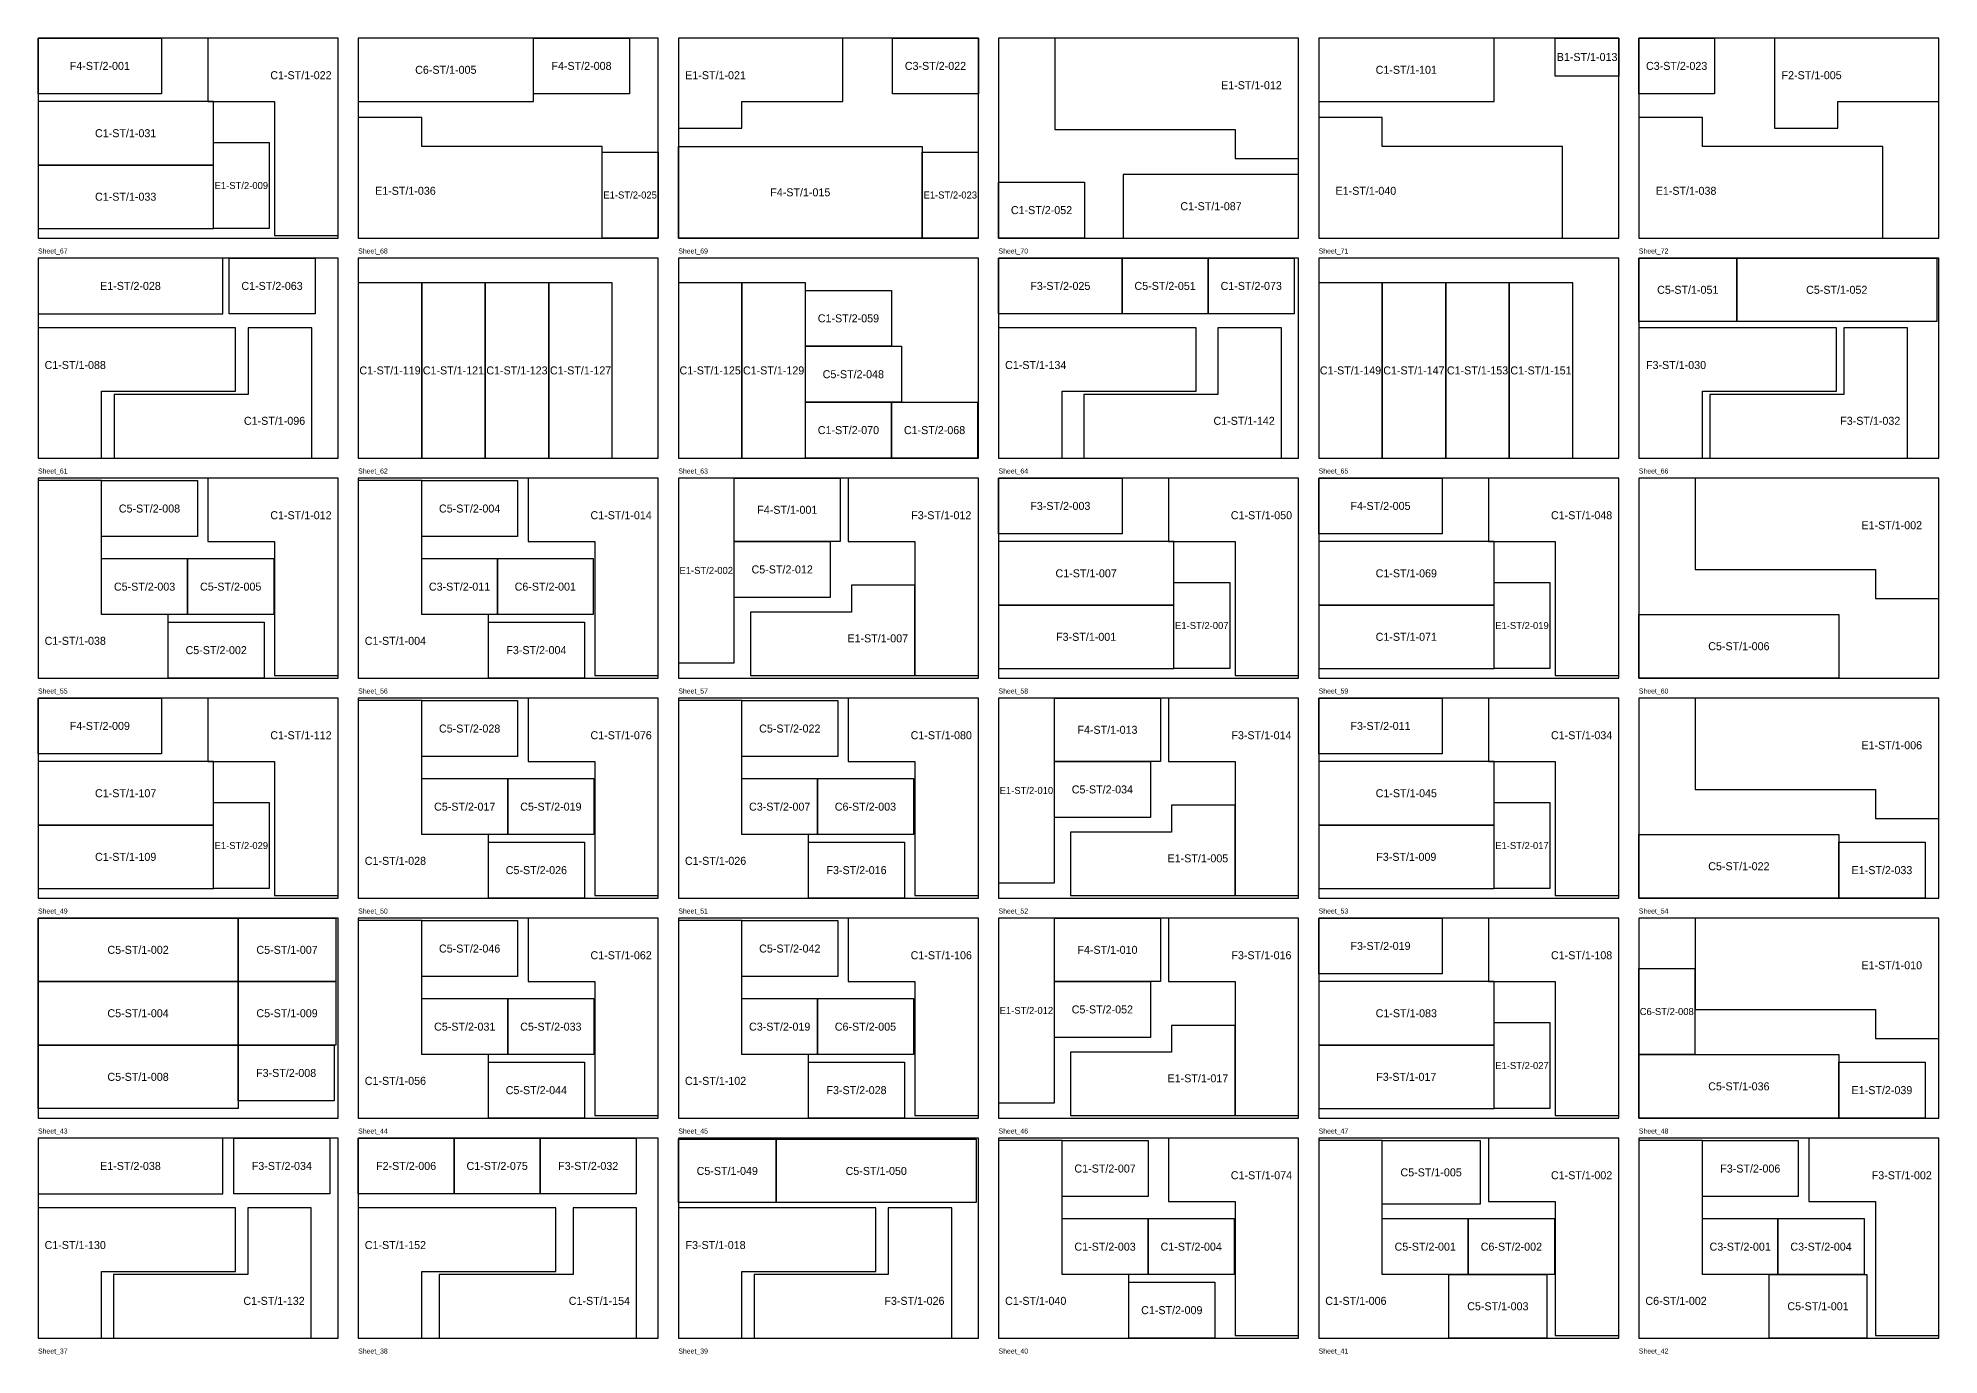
# Model space of a CAD drawing. Header units: millimetres. Extents: x 0 to 19000, y 0 to 54898.
# Drawn here: x 0 to 19000, y 15231 to 28400 of the extents above; entities that cross this region are included whole.
import ezdxf
from ezdxf.enums import TextEntityAlignment as Align

# ---------------------------------------------------------------- set-up
doc = ezdxf.new("R2010")
doc.units = ezdxf.units.MM
for name, color, linetype in [('NUMBERS', 7, 'Continuous'), ('OUTER', 7, 'Continuous'), ('SHEET_BORDER', 7, 'Continuous')]:
    doc.layers.add(name, color=color, linetype=linetype)

msp = doc.modelspace()

# ---------------------------------------------------------------- linework, layer by layer
at = {"layer": 'OUTER'}
for points in [[(0, 28400), (1235, 28400), (1235, 27841), (0, 27841), (0, 28400)], [(3000, 28400), (1698, 28400), (1698, 27765), (2365, 27765), (2365, 26425), (3000, 26425), (3000, 28400)], [(3200, 27765), (4953, 27765), (4953, 28400), (3200, 28400), (3200, 27765)], [(4953, 28400), (5911, 28400), (5911, 27841), (4953, 27841), (4953, 28400)], [(6400, 28400), (6400, 27498), (7035, 27498), (7035, 27765), (8045, 27765), (8045, 28400), (6400, 28400)], [(8540, 28400), (9400, 28400), (9400, 27841), (8540, 27841), (8540, 28400)], [(11965, 27486), (11965, 27194), (12600, 27194), (12600, 28400), (10162, 28400), (10162, 27486), (11965, 27486)], [(12800, 27765), (14553, 27765), (14553, 28400), (12800, 28400), (12800, 27765)], [(15800, 28019), (15165, 28019), (15165, 28400), (15800, 28400), (15800, 28019)], [(16000, 28400), (16756, 28400), (16756, 27841), (16000, 27841), (16000, 28400)], [(17355, 28400), (17355, 27498), (17990, 27498), (17990, 27765), (19000, 27765), (19000, 28400), (17355, 28400)], [(0, 27130), (1753, 27130), (1753, 27765), (0, 27765), (0, 27130)], [(3835, 27314), (3835, 27606), (3200, 27606), (3200, 26400), (5638, 26400), (5638, 27314), (3835, 27314)], [(13435, 27314), (13435, 27606), (12800, 27606), (12800, 26400), (15238, 26400), (15238, 27314), (13435, 27314)], [(16635, 27314), (16635, 27606), (16000, 27606), (16000, 26400), (18438, 26400), (18438, 27314), (16635, 27314)], [(1753, 26495), (1753, 27355), (2311, 27355), (2311, 26495), (1753, 26495)], [(5638, 26400), (5638, 27260), (6197, 27260), (6197, 26400), (5638, 26400)], [(6400, 27314), (8838, 27314), (8838, 26400), (6400, 26400), (6400, 27314)], [(8838, 26400), (8838, 27260), (9397, 27260), (9397, 26400), (8838, 26400)], [(0, 26495), (1753, 26495), (1753, 27130), (0, 27130), (0, 26495)], [(10847, 26400), (12600, 26400), (12600, 27035), (10847, 27035), (10847, 26400)], [(9600, 26959), (10460, 26959), (10460, 26400), (9600, 26400), (9600, 26959)], [(1848, 26200), (0, 26200), (0, 25641), (1848, 25641), (1848, 26200)], [(1909, 26200), (2770, 26200), (2770, 25641), (1909, 25641), (1909, 26200)], [(9600, 26200), (10835, 26200), (10835, 25641), (9600, 25641), (9600, 26200)], [(10835, 26200), (11696, 26200), (11696, 25641), (10835, 25641), (10835, 26200)], [(11696, 26200), (12556, 26200), (12556, 25641), (11696, 25641), (11696, 26200)], [(16000, 26200), (16978, 26200), (16978, 25565), (16000, 25565), (16000, 26200)], [(16978, 26200), (18978, 26200), (18978, 25565), (16978, 25565), (16978, 26200)], [(3835, 24200), (3835, 25953), (3200, 25953), (3200, 24200), (3835, 24200)], [(4470, 24200), (4470, 25953), (3835, 25953), (3835, 24200), (4470, 24200)], [(5105, 24200), (5105, 25953), (4470, 25953), (4470, 24200), (5105, 24200)], [(5740, 24200), (5740, 25953), (5105, 25953), (5105, 24200), (5740, 24200)], [(7035, 24200), (7035, 25953), (6400, 25953), (6400, 24200), (7035, 24200)], [(7670, 24200), (7670, 25953), (7035, 25953), (7035, 24200), (7670, 24200)], [(7670, 25876), (8530, 25876), (8530, 25318), (7670, 25318), (7670, 25876)], [(13435, 24200), (13435, 25953), (12800, 25953), (12800, 24200), (13435, 24200)], [(14070, 24200), (14070, 25953), (13435, 25953), (13435, 24200), (14070, 24200)], [(14705, 24200), (14705, 25953), (14070, 25953), (14070, 24200), (14705, 24200)], [(15340, 24200), (15340, 25953), (14705, 25953), (14705, 24200), (15340, 24200)], [(0, 25502), (0, 24200), (635, 24200), (635, 24867), (1975, 24867), (1975, 25502), (0, 25502)], [(2736, 24200), (2736, 25502), (2101, 25502), (2101, 24835), (761, 24835), (761, 24200), (2736, 24200)], [(9600, 25502), (9600, 24200), (10235, 24200), (10235, 24867), (11575, 24867), (11575, 25502), (9600, 25502)], [(12427, 24200), (12427, 25502), (11792, 25502), (11792, 24835), (10452, 24835), (10452, 24200), (12427, 24200)], [(16000, 25502), (16000, 24200), (16635, 24200), (16635, 24867), (17975, 24867), (17975, 25502), (16000, 25502)], [(18685, 24200), (18685, 25502), (18050, 25502), (18050, 24835), (16710, 24835), (16710, 24200), (18685, 24200)], [(7670, 25318), (8629, 25318), (8629, 24759), (7670, 24759), (7670, 25318)], [(7670, 24759), (8530, 24759), (8530, 24200), (7670, 24200), (7670, 24759)], [(8530, 24759), (9391, 24759), (9391, 24200), (8530, 24200), (8530, 24759)], [(0, 22000), (1302, 22000), (1302, 22635), (635, 22635), (635, 23975), (0, 23975), (0, 22000)], [(635, 23975), (1594, 23975), (1594, 23416), (635, 23416), (635, 23975)], [(3000, 24000), (1698, 24000), (1698, 23365), (2365, 23365), (2365, 22025), (3000, 22025), (3000, 24000)], [(3200, 22000), (4502, 22000), (4502, 22635), (3835, 22635), (3835, 23975), (3200, 23975), (3200, 22000)], [(3835, 23975), (4794, 23975), (4794, 23416), (3835, 23416), (3835, 23975)], [(6200, 24000), (4898, 24000), (4898, 23365), (5565, 23365), (5565, 22025), (6200, 22025), (6200, 24000)], [(6400, 24000), (6400, 22152), (6959, 22152), (6959, 24000), (6400, 24000)], [(6959, 24000), (8019, 24000), (8019, 23365), (6959, 23365), (6959, 24000)], [(9400, 24000), (8098, 24000), (8098, 23365), (8765, 23365), (8765, 22025), (9400, 22025), (9400, 24000)], [(9600, 24000), (10835, 24000), (10835, 23441), (9600, 23441), (9600, 24000)], [(12600, 24000), (11298, 24000), (11298, 23365), (11965, 23365), (11965, 22025), (12600, 22025), (12600, 24000)], [(12800, 24000), (14035, 24000), (14035, 23441), (12800, 23441), (12800, 24000)], [(15800, 24000), (14498, 24000), (14498, 23365), (15165, 23365), (15165, 22025), (15800, 22025), (15800, 24000)], [(18365, 23086), (18365, 22794), (19000, 22794), (19000, 24000), (16562, 24000), (16562, 23086), (18365, 23086)], [(635, 23194), (1495, 23194), (1495, 22635), (635, 22635), (635, 23194)], [(1495, 23194), (2356, 23194), (2356, 22635), (1495, 22635), (1495, 23194)], [(3835, 23194), (4591, 23194), (4591, 22635), (3835, 22635), (3835, 23194)], [(4591, 23194), (5549, 23194), (5549, 22635), (4591, 22635), (4591, 23194)], [(6959, 23365), (7918, 23365), (7918, 22806), (6959, 22806), (6959, 23365)], [(9600, 22730), (11353, 22730), (11353, 23365), (9600, 23365), (9600, 22730)], [(12800, 22730), (14553, 22730), (14553, 23365), (12800, 23365), (12800, 22730)], [(8765, 22025), (8765, 22927), (8130, 22927), (8130, 22660), (7120, 22660), (7120, 22025), (8765, 22025)], [(11353, 22095), (11353, 22955), (11911, 22955), (11911, 22095), (11353, 22095)], [(14553, 22095), (14553, 22955), (15111, 22955), (15111, 22095), (14553, 22095)], [(9600, 22095), (11353, 22095), (11353, 22730), (9600, 22730), (9600, 22095)], [(12800, 22095), (14553, 22095), (14553, 22730), (12800, 22730), (12800, 22095)], [(16000, 22635), (18000, 22635), (18000, 22000), (16000, 22000), (16000, 22635)], [(1302, 22559), (2261, 22559), (2261, 22000), (1302, 22000), (1302, 22559)], [(4502, 22559), (5461, 22559), (5461, 22000), (4502, 22000), (4502, 22559)], [(0, 21800), (1235, 21800), (1235, 21241), (0, 21241), (0, 21800)], [(3000, 21800), (1698, 21800), (1698, 21165), (2365, 21165), (2365, 19825), (3000, 19825), (3000, 21800)], [(3200, 19800), (4502, 19800), (4502, 20435), (3835, 20435), (3835, 21775), (3200, 21775), (3200, 19800)], [(3835, 21775), (4794, 21775), (4794, 21216), (3835, 21216), (3835, 21775)], [(6200, 21800), (4898, 21800), (4898, 21165), (5565, 21165), (5565, 19825), (6200, 19825), (6200, 21800)], [(6400, 19800), (7702, 19800), (7702, 20435), (7035, 20435), (7035, 21775), (6400, 21775), (6400, 19800)], [(7035, 21775), (7994, 21775), (7994, 21216), (7035, 21216), (7035, 21775)], [(9400, 21800), (8098, 21800), (8098, 21165), (8765, 21165), (8765, 19825), (9400, 19825), (9400, 21800)], [(9600, 21800), (9600, 19952), (10159, 19952), (10159, 21800), (9600, 21800)], [(10159, 21800), (11219, 21800), (11219, 21165), (10159, 21165), (10159, 21800)], [(12600, 21800), (11298, 21800), (11298, 21165), (11965, 21165), (11965, 19825), (12600, 19825), (12600, 21800)], [(12800, 21800), (14035, 21800), (14035, 21241), (12800, 21241), (12800, 21800)], [(15800, 21800), (14498, 21800), (14498, 21165), (15165, 21165), (15165, 19825), (15800, 19825), (15800, 21800)], [(18365, 20886), (18365, 20594), (19000, 20594), (19000, 21800), (16562, 21800), (16562, 20886), (18365, 20886)], [(0, 20530), (1753, 20530), (1753, 21165), (0, 21165), (0, 20530)], [(10159, 21165), (11118, 21165), (11118, 20606), (10159, 20606), (10159, 21165)], [(12800, 20530), (14553, 20530), (14553, 21165), (12800, 21165), (12800, 20530)], [(3835, 20994), (4695, 20994), (4695, 20435), (3835, 20435), (3835, 20994)], [(4695, 20994), (5556, 20994), (5556, 20435), (4695, 20435), (4695, 20994)], [(7035, 20994), (7791, 20994), (7791, 20435), (7035, 20435), (7035, 20994)], [(7791, 20994), (8750, 20994), (8750, 20435), (7791, 20435), (7791, 20994)], [(1753, 19895), (1753, 20755), (2311, 20755), (2311, 19895), (1753, 19895)], [(11965, 19825), (11965, 20727), (11330, 20727), (11330, 20460), (10320, 20460), (10320, 19825), (11965, 19825)], [(14553, 19895), (14553, 20755), (15111, 20755), (15111, 19895), (14553, 19895)], [(0, 19895), (1753, 19895), (1753, 20530), (0, 20530), (0, 19895)], [(12800, 19895), (14553, 19895), (14553, 20530), (12800, 20530), (12800, 19895)], [(4502, 20359), (5461, 20359), (5461, 19800), (4502, 19800), (4502, 20359)], [(7702, 20359), (8661, 20359), (8661, 19800), (7702, 19800), (7702, 20359)], [(16000, 20435), (18000, 20435), (18000, 19800), (16000, 19800), (16000, 20435)], [(18000, 20359), (18861, 20359), (18861, 19800), (18000, 19800), (18000, 20359)], [(0, 19600), (2000, 19600), (2000, 18965), (0, 18965), (0, 19600)], [(2000, 19600), (2978, 19600), (2978, 18965), (2000, 18965), (2000, 19600)], [(3200, 17600), (4502, 17600), (4502, 18235), (3835, 18235), (3835, 19575), (3200, 19575), (3200, 17600)], [(3835, 19575), (4794, 19575), (4794, 19016), (3835, 19016), (3835, 19575)], [(6200, 19600), (4898, 19600), (4898, 18965), (5565, 18965), (5565, 17625), (6200, 17625), (6200, 19600)], [(6400, 17600), (7702, 17600), (7702, 18235), (7035, 18235), (7035, 19575), (6400, 19575), (6400, 17600)], [(7035, 19575), (7994, 19575), (7994, 19016), (7035, 19016), (7035, 19575)], [(9400, 19600), (8098, 19600), (8098, 18965), (8765, 18965), (8765, 17625), (9400, 17625), (9400, 19600)], [(9600, 19600), (9600, 17752), (10159, 17752), (10159, 19600), (9600, 19600)], [(10159, 19600), (11219, 19600), (11219, 18965), (10159, 18965), (10159, 19600)], [(12600, 19600), (11298, 19600), (11298, 18965), (11965, 18965), (11965, 17625), (12600, 17625), (12600, 19600)], [(12800, 19600), (14035, 19600), (14035, 19041), (12800, 19041), (12800, 19600)], [(15800, 19600), (14498, 19600), (14498, 18965), (15165, 18965), (15165, 17625), (15800, 17625), (15800, 19600)], [(18365, 18686), (18365, 18394), (19000, 18394), (19000, 19600), (16562, 19600), (16562, 18686), (18365, 18686)], [(16000, 18235), (16000, 19095), (16559, 19095), (16559, 18235), (16000, 18235)], [(0, 18965), (2000, 18965), (2000, 18330), (0, 18330), (0, 18965)], [(2000, 18965), (2978, 18965), (2978, 18330), (2000, 18330), (2000, 18965)], [(10159, 18965), (11118, 18965), (11118, 18406), (10159, 18406), (10159, 18965)], [(12800, 18330), (14553, 18330), (14553, 18965), (12800, 18965), (12800, 18330)], [(3835, 18794), (4695, 18794), (4695, 18235), (3835, 18235), (3835, 18794)], [(4695, 18794), (5556, 18794), (5556, 18235), (4695, 18235), (4695, 18794)], [(7035, 18794), (7791, 18794), (7791, 18235), (7035, 18235), (7035, 18794)], [(7791, 18794), (8750, 18794), (8750, 18235), (7791, 18235), (7791, 18794)], [(11965, 17625), (11965, 18527), (11330, 18527), (11330, 18260), (10320, 18260), (10320, 17625), (11965, 17625)], [(14553, 17695), (14553, 18555), (15111, 18555), (15111, 17695), (14553, 17695)], [(0, 18330), (2000, 18330), (2000, 17695), (0, 17695), (0, 18330)], [(2000, 18330), (2959, 18330), (2959, 17771), (2000, 17771), (2000, 18330)], [(12800, 17695), (14553, 17695), (14553, 18330), (12800, 18330), (12800, 17695)], [(4502, 18159), (5461, 18159), (5461, 17600), (4502, 17600), (4502, 18159)], [(7702, 18159), (8661, 18159), (8661, 17600), (7702, 17600), (7702, 18159)], [(16000, 18235), (18000, 18235), (18000, 17600), (16000, 17600), (16000, 18235)], [(18000, 18159), (18861, 18159), (18861, 17600), (18000, 17600), (18000, 18159)], [(1848, 17400), (0, 17400), (0, 16841), (1848, 16841), (1848, 17400)], [(1958, 17400), (2917, 17400), (2917, 16841), (1958, 16841), (1958, 17400)], [(3200, 17400), (4159, 17400), (4159, 16841), (3200, 16841), (3200, 17400)], [(4159, 17400), (5019, 17400), (5019, 16841), (4159, 16841), (4159, 17400)], [(5019, 17400), (5978, 17400), (5978, 16841), (5019, 16841), (5019, 17400)], [(6400, 17389), (7378, 17389), (7378, 16754), (6400, 16754), (6400, 17389)], [(7378, 17389), (9378, 17389), (9378, 16754), (7378, 16754), (7378, 17389)], [(9600, 15400), (10902, 15400), (10902, 16035), (10235, 16035), (10235, 17375), (9600, 17375), (9600, 15400)], [(10235, 17375), (11095, 17375), (11095, 16816), (10235, 16816), (10235, 17375)], [(12600, 17400), (11298, 17400), (11298, 16765), (11965, 16765), (11965, 15425), (12600, 15425), (12600, 17400)], [(12800, 15400), (14102, 15400), (14102, 16035), (13435, 16035), (13435, 17375), (12800, 17375), (12800, 15400)], [(13435, 17375), (14413, 17375), (14413, 16740), (13435, 16740), (13435, 17375)], [(15800, 17400), (14498, 17400), (14498, 16765), (15165, 16765), (15165, 15425), (15800, 15425), (15800, 17400)], [(16000, 15400), (17302, 15400), (17302, 16035), (16635, 16035), (16635, 17375), (16000, 17375), (16000, 15400)], [(16635, 17375), (17594, 17375), (17594, 16816), (16635, 16816), (16635, 17375)], [(19000, 17400), (17698, 17400), (17698, 16765), (18365, 16765), (18365, 15425), (19000, 15425), (19000, 17400)], [(0, 16702), (0, 15400), (635, 15400), (635, 16067), (1975, 16067), (1975, 16702), (0, 16702)], [(2731, 15400), (2731, 16702), (2096, 16702), (2096, 16035), (756, 16035), (756, 15400), (2731, 15400)], [(3200, 16702), (3200, 15400), (3835, 15400), (3835, 16067), (5175, 16067), (5175, 16702), (3200, 16702)], [(5983, 15400), (5983, 16702), (5348, 16702), (5348, 16035), (4008, 16035), (4008, 15400), (5983, 15400)], [(6400, 16702), (6400, 15400), (7035, 15400), (7035, 16067), (8375, 16067), (8375, 16702), (6400, 16702)], [(9132, 15400), (9132, 16702), (8497, 16702), (8497, 16035), (7157, 16035), (7157, 15400), (9132, 15400)], [(10235, 16594), (11095, 16594), (11095, 16035), (10235, 16035), (10235, 16594)], [(11095, 16594), (11956, 16594), (11956, 16035), (11095, 16035), (11095, 16594)], [(13435, 16594), (14295, 16594), (14295, 16035), (13435, 16035), (13435, 16594)], [(14295, 16594), (15156, 16594), (15156, 16035), (14295, 16035), (14295, 16594)], [(16635, 16594), (17391, 16594), (17391, 16035), (16635, 16035), (16635, 16594)], [(17391, 16594), (18251, 16594), (18251, 16035), (17391, 16035), (17391, 16594)], [(14102, 16035), (15080, 16035), (15080, 15400), (14102, 15400), (14102, 16035)], [(17302, 16035), (18280, 16035), (18280, 15400), (17302, 15400), (17302, 16035)], [(10902, 15959), (11762, 15959), (11762, 15400), (10902, 15400), (10902, 15959)]]:
    msp.add_lwpolyline(points, dxfattribs=at)
at = {"layer": 'SHEET_BORDER', "color": 1}
for points in [[(0, 26400), (3000, 26400), (3000, 28400), (0, 28400), (0, 26400)], [(3200, 26400), (6200, 26400), (6200, 28400), (3200, 28400), (3200, 26400)], [(6400, 26400), (9400, 26400), (9400, 28400), (6400, 28400), (6400, 26400)], [(9600, 26400), (12600, 26400), (12600, 28400), (9600, 28400), (9600, 26400)], [(12800, 26400), (15800, 26400), (15800, 28400), (12800, 28400), (12800, 26400)], [(16000, 26400), (19000, 26400), (19000, 28400), (16000, 28400), (16000, 26400)], [(0, 24200), (3000, 24200), (3000, 26200), (0, 26200), (0, 24200)], [(3200, 24200), (6200, 24200), (6200, 26200), (3200, 26200), (3200, 24200)], [(6400, 24200), (9400, 24200), (9400, 26200), (6400, 26200), (6400, 24200)], [(9600, 24200), (12600, 24200), (12600, 26200), (9600, 26200), (9600, 24200)], [(12800, 24200), (15800, 24200), (15800, 26200), (12800, 26200), (12800, 24200)], [(16000, 24200), (19000, 24200), (19000, 26200), (16000, 26200), (16000, 24200)], [(0, 22000), (3000, 22000), (3000, 24000), (0, 24000), (0, 22000)], [(3200, 22000), (6200, 22000), (6200, 24000), (3200, 24000), (3200, 22000)], [(6400, 22000), (9400, 22000), (9400, 24000), (6400, 24000), (6400, 22000)], [(9600, 22000), (12600, 22000), (12600, 24000), (9600, 24000), (9600, 22000)], [(12800, 22000), (15800, 22000), (15800, 24000), (12800, 24000), (12800, 22000)], [(16000, 22000), (19000, 22000), (19000, 24000), (16000, 24000), (16000, 22000)], [(0, 19800), (3000, 19800), (3000, 21800), (0, 21800), (0, 19800)], [(3200, 19800), (6200, 19800), (6200, 21800), (3200, 21800), (3200, 19800)], [(6400, 19800), (9400, 19800), (9400, 21800), (6400, 21800), (6400, 19800)], [(9600, 19800), (12600, 19800), (12600, 21800), (9600, 21800), (9600, 19800)], [(12800, 19800), (15800, 19800), (15800, 21800), (12800, 21800), (12800, 19800)], [(16000, 19800), (19000, 19800), (19000, 21800), (16000, 21800), (16000, 19800)], [(0, 17600), (3000, 17600), (3000, 19600), (0, 19600), (0, 17600)], [(3200, 17600), (6200, 17600), (6200, 19600), (3200, 19600), (3200, 17600)], [(6400, 17600), (9400, 17600), (9400, 19600), (6400, 19600), (6400, 17600)], [(9600, 17600), (12600, 17600), (12600, 19600), (9600, 19600), (9600, 17600)], [(12800, 17600), (15800, 17600), (15800, 19600), (12800, 19600), (12800, 17600)], [(16000, 17600), (19000, 17600), (19000, 19600), (16000, 19600), (16000, 17600)], [(0, 15400), (3000, 15400), (3000, 17400), (0, 17400), (0, 15400)], [(3200, 15400), (6200, 15400), (6200, 17400), (3200, 17400), (3200, 15400)], [(6400, 15400), (9400, 15400), (9400, 17400), (6400, 17400), (6400, 15400)], [(9600, 15400), (12600, 15400), (12600, 17400), (9600, 17400), (9600, 15400)], [(12800, 15400), (15800, 15400), (15800, 17400), (12800, 17400), (12800, 15400)], [(16000, 15400), (19000, 15400), (19000, 17400), (16000, 17400), (16000, 15400)]]:
    msp.add_lwpolyline(points, dxfattribs=at)

# ---------------------------------------------------------------- texts
at = {"layer": 'NUMBERS'}
for s, height, p in [('F4-ST/2-001', 80, (618, 28121)), ('C6-ST/1-005', 80, (4076, 28082)), ('F4-ST/2-008', 80, (5432, 28121)), ('C3-ST/2-022', 80, (8970, 28121)), ('C1-ST/1-101', 80, (13676, 28082)), ('B1-ST/1-013', 80, (15483, 28210)), ('C3-ST/2-023', 80, (16378, 28121)), ('C1-ST/1-022', 80, (2628, 28028)), ('E1-ST/1-021', 80, (6772, 28028)), ('E1-ST/1-012', 80, (12128, 27928)), ('F2-ST/1-005', 80, (17727, 28028)), ('C1-ST/1-031', 80, (876, 27448)), ('C1-ST/1-033', 80, (876, 26813)), ('E1-ST/2-009', 70.56, (2032, 26925)), ('E1-ST/1-036', 80, (3672, 26872)), ('E1-ST/2-025', 70.56, (5918, 26830)), ('F4-ST/1-015', 80, (7619, 26857)), ('E1-ST/2-023', 70.56, (9118, 26830)), ('E1-ST/1-040', 80, (13272, 26872)), ('E1-ST/1-038', 80, (16472, 26872)), ('C1-ST/2-052', 80, (10030, 26679)), ('C1-ST/1-087', 80, (11724, 26718)), ('E1-ST/2-028', 80, (924, 25921)), ('C1-ST/2-063', 80, (2339, 25921)), ('F3-ST/2-025', 80, (10218, 25921)), ('C5-ST/2-051', 80, (11265, 25921)), ('C1-ST/2-073', 80, (12126, 25921)), ('C5-ST/1-051', 80, (16489, 25882)), ('C5-ST/1-052', 80, (17978, 25882)), ('C1-ST/2-059', 80, (8100, 25597)), ('C1-ST/1-088', 80, (372, 25130)), ('C1-ST/1-119', 80, (3518, 25076)), ('C1-ST/1-121', 80, (4152, 25076)), ('C1-ST/1-123', 80, (4787, 25076)), ('C1-ST/1-127', 80, (5423, 25076)), ('C1-ST/1-125', 80, (6718, 25076)), ('C1-ST/1-129', 80, (7352, 25076)), ('C5-ST/2-048', 80, (8149, 25038)), ('C1-ST/1-134', 80, (9972, 25130)), ('C1-ST/1-149', 80, (13118, 25076)), ('C1-ST/1-147', 80, (13752, 25076)), ('C1-ST/1-153', 80, (14388, 25076)), ('C1-ST/1-151', 80, (15022, 25076)), ('F3-ST/1-030', 80, (16372, 25130)), ('C1-ST/1-096', 80, (2364, 24572)), ('C1-ST/2-070', 80, (8100, 24479)), ('C1-ST/2-068', 80, (8961, 24479)), ('C1-ST/1-142', 80, (12055, 24572)), ('F3-ST/1-032', 80, (18313, 24572)), ('F3-ST/2-003', 80, (10218, 23721)), ('F4-ST/2-005', 80, (13418, 23721)), ('C5-ST/2-008', 80, (1114, 23695)), ('C1-ST/1-012', 80, (2628, 23628)), ('C5-ST/2-004', 80, (4314, 23695)), ('C1-ST/1-014', 80, (5828, 23628)), ('F4-ST/1-001', 80, (7489, 23682)), ('F3-ST/1-012', 80, (9028, 23628)), ('C1-ST/1-050', 80, (12228, 23628)), ('C1-ST/1-048', 80, (15428, 23628)), ('E1-ST/1-002', 80, (18528, 23528)), ('E1-ST/2-002', 70.56, (6679, 23076)), ('C5-ST/2-012', 80, (7438, 23086)), ('C1-ST/1-007', 80, (10476, 23047)), ('C1-ST/1-069', 80, (13676, 23047)), ('C5-ST/2-003', 80, (1065, 22914)), ('C5-ST/2-005', 80, (1926, 22914)), ('C3-ST/2-011', 80, (4213, 22914)), ('C6-ST/2-001', 80, (5070, 22914)), ('E1-ST/1-007', 80, (8393, 22397)), ('F3-ST/1-001', 80, (10476, 22412)), ('E1-ST/2-007', 70.56, (11632, 22525)), ('C1-ST/1-071', 80, (13676, 22412)), ('E1-ST/2-019', 70.56, (14832, 22525)), ('C1-ST/1-038', 80, (372, 22372)), ('C5-ST/2-002', 80, (1781, 22279)), ('C1-ST/1-004', 80, (3572, 22372)), ('F3-ST/2-004', 80, (4981, 22279)), ('C5-ST/1-006', 80, (17000, 22318)), ('F4-ST/2-009', 80, (618, 21521)), ('C1-ST/1-112', 80, (2628, 21428)), ('C5-ST/2-028', 80, (4314, 21495)), ('C1-ST/1-076', 80, (5828, 21428)), ('C5-ST/2-022', 80, (7514, 21495)), ('C1-ST/1-080', 80, (9028, 21428)), ('F4-ST/1-013', 80, (10689, 21482)), ('F3-ST/1-014', 80, (12228, 21428)), ('F3-ST/2-011', 80, (13418, 21521)), ('C1-ST/1-034', 80, (15428, 21428)), ('E1-ST/1-006', 80, (18528, 21328)), ('E1-ST/2-010', 70.56, (9879, 20876)), ('C5-ST/2-034', 80, (10638, 20886)), ('C1-ST/1-107', 80, (876, 20848)), ('C5-ST/2-017', 80, (4265, 20714)), ('C5-ST/2-019', 80, (5126, 20714)), ('C3-ST/2-007', 80, (7413, 20714)), ('C6-ST/2-003', 80, (8270, 20714)), ('C1-ST/1-045', 80, (13676, 20848)), ('E1-ST/2-029', 70.56, (2032, 20325)), ('E1-ST/2-017', 70.56, (14832, 20325)), ('C1-ST/1-109', 80, (876, 20212)), ('C1-ST/1-028', 80, (3572, 20172)), ('C1-ST/1-026', 80, (6772, 20172)), ('E1-ST/1-005', 80, (11593, 20197)), ('F3-ST/1-009', 80, (13676, 20212)), ('C5-ST/1-022', 80, (17000, 20118)), ('C5-ST/2-026', 80, (4981, 20079)), ('F3-ST/2-016', 80, (8181, 20079)), ('E1-ST/2-033', 80, (18430, 20079)), ('C5-ST/1-002', 80, (1000, 19282)), ('C5-ST/1-007', 80, (2489, 19282)), ('C5-ST/2-046', 80, (4314, 19295)), ('C1-ST/1-062', 80, (5828, 19228)), ('C5-ST/2-042', 80, (7514, 19295)), ('C1-ST/1-106', 80, (9028, 19228)), ('F4-ST/1-010', 80, (10689, 19282)), ('F3-ST/1-016', 80, (12228, 19228)), ('F3-ST/2-019', 80, (13418, 19321)), ('C1-ST/1-108', 80, (15428, 19228)), ('E1-ST/1-010', 80, (18528, 19128)), ('C5-ST/1-004', 80, (1000, 18648)), ('C5-ST/1-009', 80, (2489, 18648)), ('E1-ST/2-012', 70.56, (9879, 18676)), ('C5-ST/2-052', 80, (10638, 18686)), ('C1-ST/1-083', 80, (13676, 18648)), ('C6-ST/2-008', 70.56, (16279, 18665)), ('C5-ST/2-031', 80, (4265, 18514)), ('C5-ST/2-033', 80, (5126, 18514)), ('C3-ST/2-019', 80, (7413, 18514)), ('C6-ST/2-005', 80, (8270, 18514)), ('C5-ST/1-008', 80, (1000, 18012)), ('F3-ST/2-008', 80, (2480, 18051)), ('F3-ST/1-017', 80, (13676, 18012)), ('E1-ST/2-027', 70.56, (14832, 18125)), ('C1-ST/1-056', 80, (3572, 17972)), ('C5-ST/2-044', 80, (4981, 17879)), ('C1-ST/1-102', 80, (6772, 17972)), ('F3-ST/2-028', 80, (8181, 17879)), ('E1-ST/1-017', 80, (11593, 17997)), ('C5-ST/1-036', 80, (17000, 17917)), ('E1-ST/2-039', 80, (18430, 17879)), ('E1-ST/2-038', 80, (924, 17121)), ('F3-ST/2-034', 80, (2437, 17121)), ('F2-ST/2-006', 80, (3679, 17121)), ('C1-ST/2-075', 80, (4589, 17121)), ('F3-ST/2-032', 80, (5499, 17121)), ('C5-ST/1-049', 80, (6889, 17071)), ('C5-ST/1-050', 80, (8378, 17071)), ('C1-ST/2-007', 80, (10665, 17095)), ('C5-ST/1-005', 80, (13924, 17057)), ('F3-ST/2-006', 80, (17114, 17095)), ('C1-ST/1-074', 80, (12228, 17028)), ('C1-ST/1-002', 80, (15428, 17028)), ('F3-ST/1-002', 80, (18628, 17028)), ('C1-ST/1-130', 80, (372, 16330)), ('C1-ST/1-152', 80, (3572, 16330)), ('F3-ST/1-018', 80, (6772, 16330)), ('C1-ST/2-003', 80, (10665, 16314)), ('C1-ST/2-004', 80, (11526, 16314)), ('C5-ST/2-001', 80, (13865, 16314)), ('C6-ST/2-002', 80, (14726, 16314)), ('C3-ST/2-001', 80, (17013, 16314)), ('C3-ST/2-004', 80, (17821, 16314)), ('C1-ST/1-132', 80, (2359, 15772)), ('C1-ST/1-154', 80, (5611, 15772)), ('F3-ST/1-026', 80, (8760, 15772)), ('C1-ST/1-040', 80, (9972, 15772)), ('C1-ST/1-006', 80, (13172, 15772)), ('C6-ST/1-002', 80, (16372, 15772)), ('C1-ST/2-009', 80, (11332, 15679)), ('C5-ST/1-003', 80, (14591, 15718)), ('C5-ST/1-001', 80, (17791, 15718))]:
    msp.add_text(s, height=height, dxfattribs=at).set_placement(p, align=Align.MIDDLE_CENTER)
at = {"layer": 'SHEET_BORDER', "color": 1}
for s, p in [('Sheet_67', (0, 26230)), ('Sheet_68', (3200, 26230)), ('Sheet_69', (6400, 26230)), ('Sheet_70', (9600, 26230)), ('Sheet_71', (12800, 26230)), ('Sheet_72', (16000, 26230)), ('Sheet_61', (0, 24030)), ('Sheet_62', (3200, 24030)), ('Sheet_63', (6400, 24030)), ('Sheet_64', (9600, 24030)), ('Sheet_65', (12800, 24030)), ('Sheet_66', (16000, 24030)), ('Sheet_55', (0, 21830)), ('Sheet_56', (3200, 21830)), ('Sheet_57', (6400, 21830)), ('Sheet_58', (9600, 21830)), ('Sheet_59', (12800, 21830)), ('Sheet_60', (16000, 21830)), ('Sheet_49', (0, 19630)), ('Sheet_50', (3200, 19630)), ('Sheet_51', (6400, 19630)), ('Sheet_52', (9600, 19630)), ('Sheet_53', (12800, 19630)), ('Sheet_54', (16000, 19630)), ('Sheet_43', (0, 17430)), ('Sheet_44', (3200, 17430)), ('Sheet_45', (6400, 17430)), ('Sheet_46', (9600, 17430)), ('Sheet_47', (12800, 17430)), ('Sheet_48', (16000, 17430)), ('Sheet_37', (0, 15230)), ('Sheet_38', (3200, 15230)), ('Sheet_39', (6400, 15230)), ('Sheet_40', (9600, 15230)), ('Sheet_41', (12800, 15230)), ('Sheet_42', (16000, 15230))]:
    msp.add_text(s, height=50, dxfattribs=at).set_placement(p, align=Align.BOTTOM_LEFT)

doc.saveas('drawing.dxf')
